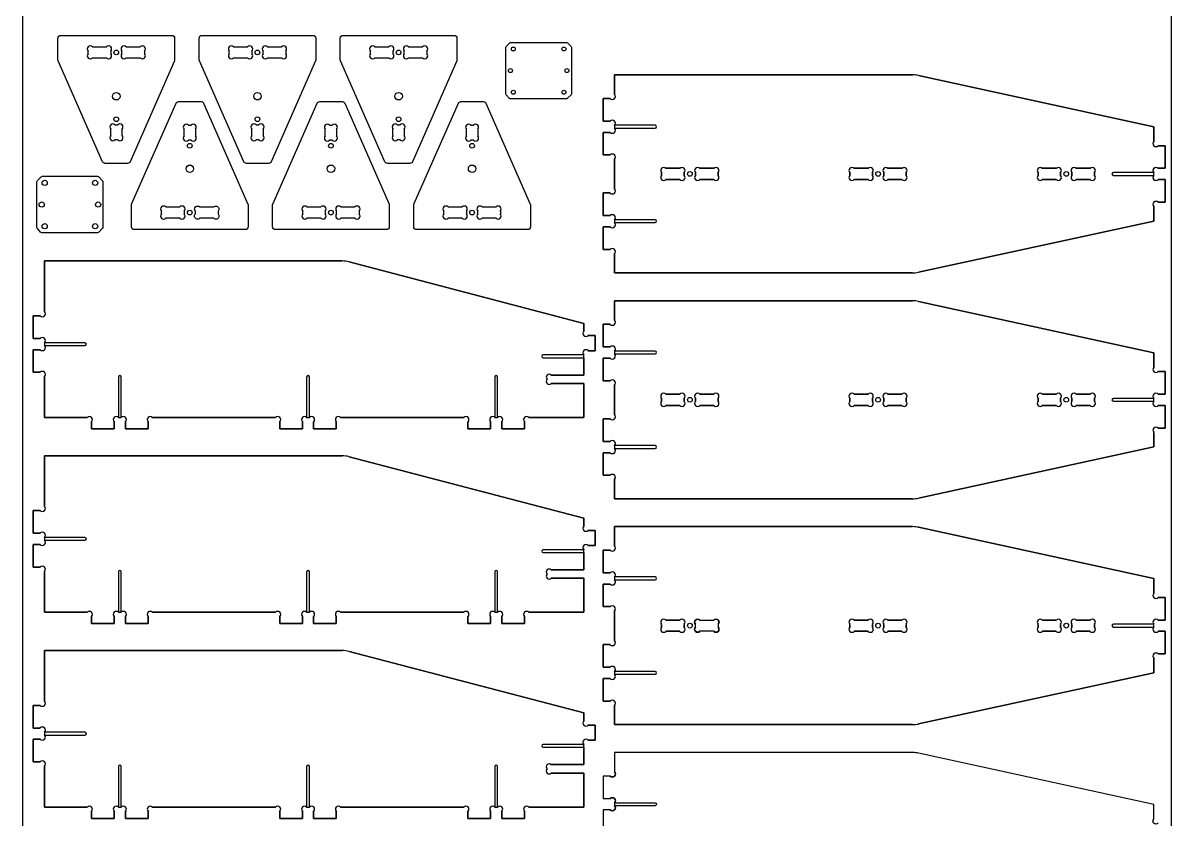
# Model space of a CAD drawing. Header units: millimetres. Extents: x 0 to 1220, y 0 to 2440.
# Drawn here: x 0 to 1220, y 633 to 1479 of the extents above; entities that cross this region are included whole.
import ezdxf

# ---------------------------------------------------------------- set-up
doc = ezdxf.new("R2010")
doc.units = ezdxf.units.MM
doc.layers.get('0').update_dxf_attribs({"linetype": 'CONTINUOUS'})

msp = doc.modelspace()

# ---------------------------------------------------------------- linework, layer by layer
for p, q in [((73.8, 1454.1), (88.7, 1454.1)), ((109.8, 1454.1), (124.7, 1454.1)), ((223.8, 1454.1), (238.7, 1454.1)), ((259.8, 1454.1), (274.7, 1454.1)), ((373.8, 1454.1), (388.7, 1454.1)), ((409.8, 1454.1), (424.7, 1454.1)), ((69.2, 1446.6), (69.2, 1449.6)), ((88.7, 1442.1), (73.8, 1442.1)), ((93.2, 1449.6), (93.2, 1446.6)), ((105.2, 1446.6), (105.2, 1449.6)), ((124.7, 1442.1), (109.8, 1442.1)), ((129.2, 1449.6), (129.2, 1446.6)), ((219.2, 1446.6), (219.2, 1449.6)), ((238.7, 1442.1), (223.8, 1442.1)), ((243.2, 1449.6), (243.2, 1446.6)), ((255.2, 1446.6), (255.2, 1449.6)), ((274.7, 1442.1), (259.8, 1442.1)), ((279.2, 1449.6), (279.2, 1446.6)), ((369.2, 1446.6), (369.2, 1449.6)), ((388.7, 1442.1), (373.8, 1442.1)), ((393.2, 1449.6), (393.2, 1446.6)), ((405.2, 1446.6), (405.2, 1449.6)), ((424.7, 1442.1), (409.8, 1442.1)), ((429.2, 1449.6), (429.2, 1446.6)), ((945.4, 1424.1), (628.7, 1424.1)), ((628.7, 1424.1), (628.7, 1403.6)), ((628.7, 1403.6), (628.7, 1424.1)), ((628.7, 1424.1), (945.4, 1424.1)), ((1201.7, 1368.9), (951.8, 1423.4)), ((951.8, 1423.4), (1201.7, 1368.9)), ((624.1, 1399.1), (616.7, 1399.1)), ((616.7, 1399.1), (616.7, 1375.1)), ((616.7, 1375.1), (616.7, 1399.1)), ((616.7, 1399.1), (624.1, 1399.1)), ((93.2, 1359.6), (93.2, 1366.6)), ((97.8, 1371.1), (100.7, 1371.1)), ((105.2, 1366.6), (105.2, 1359.6)), ((175.8, 1370.8), (178.7, 1370.8)), ((243.2, 1359.6), (243.2, 1366.6)), ((247.8, 1371.1), (250.7, 1371.1)), ((255.2, 1366.6), (255.2, 1359.6)), ((325.8, 1370.8), (328.7, 1370.8)), ((393.2, 1359.6), (393.2, 1366.6)), ((397.8, 1371.1), (400.7, 1371.1)), ((405.2, 1366.6), (405.2, 1359.6)), ((475.8, 1370.8), (478.7, 1370.8)), ((616.7, 1375.1), (624.1, 1375.1)), ((624.1, 1375.1), (616.7, 1375.1)), ((671.7, 1370.6), (628.7, 1370.6)), ((628.7, 1370.5), (628.7, 1367.6)), ((628.7, 1367.6), (671.7, 1367.6)), ((1201.7, 1353.4), (1201.7, 1368.9)), ((1201.7, 1368.9), (1201.7, 1353.4)), ((100.7, 1355.1), (97.8, 1355.1)), ((171.3, 1359.4), (171.3, 1366.3)), ((178.7, 1354.8), (175.8, 1354.8)), ((183.3, 1366.3), (183.3, 1359.4)), ((250.7, 1355.1), (247.8, 1355.1)), ((321.3, 1359.4), (321.3, 1366.3)), ((328.7, 1354.8), (325.8, 1354.8)), ((333.3, 1366.3), (333.3, 1359.4)), ((400.7, 1355.1), (397.8, 1355.1)), ((471.3, 1359.4), (471.3, 1366.3)), ((478.7, 1354.8), (475.8, 1354.8)), ((483.3, 1366.3), (483.3, 1359.4)), ((624.1, 1363.1), (616.7, 1363.1)), ((616.7, 1363.1), (616.7, 1339.1)), ((616.7, 1339.1), (616.7, 1363.1)), ((616.7, 1363.1), (624.1, 1363.1)), ((1213.7, 1348.9), (1206.2, 1348.9)), ((1206.2, 1348.9), (1213.7, 1348.9)), ((1213.7, 1324.9), (1213.7, 1348.9)), ((1213.7, 1348.9), (1213.7, 1324.9)), ((616.7, 1339.1), (624.1, 1339.1)), ((624.1, 1339.1), (616.7, 1339.1)), ((628.7, 1334.5), (628.7, 1303.2)), ((628.7, 1303.2), (628.7, 1334.5)), ((678.7, 1317.4), (678.7, 1320.3)), ((678.7, 1320.3), (678.7, 1317.4)), ((683.2, 1324.9), (698.1, 1324.9)), ((698.1, 1324.9), (683.2, 1324.9)), ((702.7, 1320.3), (702.7, 1317.4)), ((702.7, 1317.4), (702.7, 1320.3)), ((714.7, 1317.4), (714.7, 1320.3)), ((714.7, 1320.3), (714.7, 1317.4)), ((719.2, 1324.9), (734.1, 1324.9)), ((734.1, 1324.9), (719.2, 1324.9)), ((738.7, 1320.3), (738.7, 1317.4)), ((738.7, 1317.4), (738.7, 1320.3)), ((878.7, 1317.4), (878.7, 1320.3)), ((878.7, 1320.3), (878.7, 1317.4)), ((883.2, 1324.9), (898.1, 1324.9)), ((898.1, 1324.9), (883.2, 1324.9)), ((902.7, 1320.3), (902.7, 1317.4)), ((902.7, 1317.4), (902.7, 1320.3)), ((914.7, 1317.4), (914.7, 1320.3)), ((914.7, 1320.3), (914.7, 1317.4)), ((919.2, 1324.9), (934.1, 1324.9)), ((934.1, 1324.9), (919.2, 1324.9)), ((938.7, 1320.3), (938.7, 1317.4)), ((938.7, 1317.4), (938.7, 1320.3)), ((1078.7, 1317.4), (1078.7, 1320.3)), ((1078.7, 1320.3), (1078.7, 1317.4)), ((1083.2, 1324.9), (1098.1, 1324.9)), ((1098.1, 1324.9), (1083.2, 1324.9)), ((1102.7, 1320.3), (1102.7, 1317.4)), ((1102.7, 1317.4), (1102.7, 1320.3)), ((1114.7, 1317.4), (1114.7, 1320.3)), ((1114.7, 1320.3), (1114.7, 1317.4)), ((1119.2, 1324.9), (1134.1, 1324.9)), ((1134.1, 1324.9), (1119.2, 1324.9)), ((1138.7, 1320.3), (1138.7, 1317.4)), ((1138.7, 1317.4), (1138.7, 1320.3)), ((1201.6, 1320.4), (1158.7, 1320.4)), ((1201.7, 1317.4), (1201.7, 1320.3)), ((1206.2, 1324.9), (1213.7, 1324.9)), ((1213.7, 1324.9), (1206.2, 1324.9)), ((698.1, 1312.9), (683.2, 1312.9)), ((683.2, 1312.9), (698.1, 1312.9)), ((734.1, 1312.9), (719.2, 1312.9)), ((719.2, 1312.9), (734.1, 1312.9)), ((898.1, 1312.9), (883.2, 1312.9)), ((883.2, 1312.9), (898.1, 1312.9)), ((934.1, 1312.9), (919.2, 1312.9)), ((919.2, 1312.9), (934.1, 1312.9)), ((1098.1, 1312.9), (1083.2, 1312.9)), ((1083.2, 1312.9), (1098.1, 1312.9)), ((1134.1, 1312.9), (1119.2, 1312.9)), ((1119.2, 1312.9), (1134.1, 1312.9)), ((1158.7, 1317.4), (1201.6, 1317.4)), ((1213.7, 1312.9), (1206.2, 1312.9)), ((1206.2, 1312.9), (1213.7, 1312.9)), ((1213.7, 1288.9), (1213.7, 1312.9)), ((1213.7, 1312.9), (1213.7, 1288.9)), ((624.1, 1298.7), (616.7, 1298.7)), ((616.7, 1298.7), (616.7, 1274.7)), ((616.7, 1274.7), (616.7, 1298.7)), ((616.7, 1298.7), (624.1, 1298.7)), ((151.8, 1283.8), (166.7, 1283.8)), ((301.8, 1283.8), (316.7, 1283.8)), ((337.8, 1283.8), (352.7, 1283.8)), ((451.8, 1283.8), (466.7, 1283.8)), ((487.8, 1283.8), (502.7, 1283.8)), ((1201.7, 1268.9), (1201.7, 1284.3)), ((1201.7, 1284.3), (1201.7, 1268.9)), ((1206.2, 1288.9), (1213.7, 1288.9)), ((1213.7, 1288.9), (1206.2, 1288.9)), ((147.3, 1276.4), (147.3, 1279.3)), ((166.7, 1271.8), (151.8, 1271.8)), ((171.3, 1279.3), (171.3, 1276.4)), ((297.3, 1276.4), (297.3, 1279.3)), ((316.7, 1271.8), (301.8, 1271.8)), ((321.3, 1279.3), (321.3, 1276.4)), ((333.3, 1276.4), (333.3, 1279.3)), ((352.7, 1271.8), (337.8, 1271.8)), ((357.3, 1279.3), (357.3, 1276.4)), ((447.3, 1276.4), (447.3, 1279.3)), ((466.7, 1271.8), (451.8, 1271.8)), ((471.3, 1279.3), (471.3, 1276.4)), ((483.3, 1276.4), (483.3, 1279.3)), ((502.7, 1271.8), (487.8, 1271.8)), ((507.3, 1279.3), (507.3, 1276.4)), ((616.7, 1274.7), (624.1, 1274.7)), ((624.1, 1274.7), (616.7, 1274.7)), ((628.7, 1270.2), (628.7, 1267.2)), ((671.7, 1270.2), (628.7, 1270.2)), ((951.8, 1214.4), (1201.7, 1268.9)), ((1201.7, 1268.9), (951.8, 1214.4)), ((624.1, 1262.7), (616.7, 1262.7)), ((616.7, 1262.7), (616.7, 1238.7)), ((616.7, 1238.7), (616.7, 1262.7)), ((616.7, 1262.7), (624.1, 1262.7)), ((628.7, 1267.2), (671.7, 1267.2)), ((616.7, 1238.7), (624.1, 1238.7)), ((624.1, 1238.7), (616.7, 1238.7)), ((628.7, 1234.2), (628.7, 1213.7)), ((628.7, 1213.7), (628.7, 1234.2)), ((339.1, 1226.4), (22.9, 1226.4)), ((22.9, 1226.4), (22.9, 1172.7)), ((22.9, 1172.7), (22.9, 1226.4)), ((22.9, 1226.4), (339.1, 1226.4)), ((595.9, 1160.1), (346.7, 1225.4)), ((346.7, 1225.4), (595.9, 1160.1)), ((628.7, 1213.7), (945.4, 1213.7)), ((945.4, 1213.7), (628.7, 1213.7)), ((945.4, 1184.1), (628.7, 1184.1)), ((628.7, 1184.1), (628.7, 1163.6)), ((628.7, 1163.6), (628.7, 1184.1)), ((628.7, 1184.1), (945.4, 1184.1)), ((1201.7, 1128.9), (951.8, 1183.4)), ((951.8, 1183.4), (1201.7, 1128.9)), ((18.4, 1168.1), (10.9, 1168.1)), ((10.9, 1168.1), (10.9, 1144.1)), ((10.9, 1144.1), (10.9, 1168.1)), ((10.9, 1168.1), (18.4, 1168.1)), ((595.9, 1151.7), (595.9, 1160.1)), ((595.9, 1160.1), (595.9, 1151.7)), ((624.1, 1159.1), (616.7, 1159.1)), ((616.7, 1159.1), (616.7, 1135.1)), ((616.7, 1135.1), (616.7, 1159.1)), ((616.7, 1159.1), (624.1, 1159.1)), ((607.9, 1147.1), (600.4, 1147.1)), ((600.4, 1147.1), (607.9, 1147.1)), ((607.9, 1131.1), (607.9, 1147.1)), ((607.9, 1147.1), (607.9, 1131.1)), ((10.9, 1144.1), (18.4, 1144.1)), ((18.4, 1144.1), (10.9, 1144.1)), ((22.9, 1139.6), (22.9, 1136.7)), ((65.9, 1139.6), (22.9, 1139.6)), ((22.9, 1136.6), (65.9, 1136.6)), ((616.7, 1135.1), (624.1, 1135.1)), ((624.1, 1135.1), (616.7, 1135.1)), ((18.4, 1132.1), (10.9, 1132.1)), ((10.9, 1132.1), (10.9, 1108.1)), ((10.9, 1108.1), (10.9, 1132.1)), ((10.9, 1132.1), (18.4, 1132.1)), ((595.9, 1126.6), (552.9, 1126.6)), ((552.9, 1123.6), (595.9, 1123.6)), ((595.9, 1105.2), (595.9, 1126.6)), ((595.9, 1123.6), (595.9, 1105.2)), ((600.4, 1131.1), (607.9, 1131.1)), ((607.9, 1131.1), (600.4, 1131.1)), ((624.1, 1123.1), (616.7, 1123.1)), ((616.7, 1123.1), (616.7, 1099.1)), ((616.7, 1099.1), (616.7, 1123.1)), ((616.7, 1123.1), (624.1, 1123.1)), ((671.7, 1130.6), (628.7, 1130.6)), ((628.7, 1130.5), (628.7, 1127.6)), ((628.7, 1127.6), (671.7, 1127.6)), ((1201.7, 1113.4), (1201.7, 1128.9)), ((1201.7, 1128.9), (1201.7, 1113.4)), ((10.9, 1108.1), (18.4, 1108.1)), ((18.4, 1108.1), (10.9, 1108.1)), ((22.9, 1103.6), (22.9, 1060.1)), ((22.9, 1060.1), (22.9, 1103.6)), ((101.4, 1103.1), (101.4, 1060.2)), ((104.4, 1060.2), (104.4, 1103.1)), ((301.4, 1103.1), (301.4, 1060.2)), ((304.4, 1060.2), (304.4, 1103.1)), ((501.4, 1103.1), (501.4, 1060.2)), ((504.4, 1060.2), (504.4, 1103.1)), ((561.4, 1105.2), (595.9, 1105.2)), ((595.9, 1105.2), (561.4, 1105.2)), ((616.7, 1099.1), (624.1, 1099.1)), ((624.1, 1099.1), (616.7, 1099.1)), ((1213.7, 1108.9), (1206.2, 1108.9)), ((1206.2, 1108.9), (1213.7, 1108.9)), ((1213.7, 1084.9), (1213.7, 1108.9)), ((1213.7, 1108.9), (1213.7, 1084.9)), ((595.9, 1096.2), (561.4, 1096.2)), ((561.4, 1096.2), (595.9, 1096.2)), ((595.9, 1060.1), (595.9, 1096.2)), ((595.9, 1096.2), (595.9, 1060.1)), ((628.7, 1094.5), (628.7, 1063.2)), ((628.7, 1063.2), (628.7, 1094.5)), ((678.7, 1077.4), (678.7, 1080.3)), ((678.7, 1080.3), (678.7, 1077.4)), ((683.2, 1084.9), (698.1, 1084.9)), ((698.1, 1084.9), (683.2, 1084.9)), ((702.7, 1080.3), (702.7, 1077.4)), ((702.7, 1077.4), (702.7, 1080.3)), ((714.7, 1077.4), (714.7, 1080.3)), ((714.7, 1080.3), (714.7, 1077.4)), ((719.2, 1084.9), (734.1, 1084.9)), ((734.1, 1084.9), (719.2, 1084.9)), ((738.7, 1080.3), (738.7, 1077.4)), ((738.7, 1077.4), (738.7, 1080.3)), ((878.7, 1077.4), (878.7, 1080.3)), ((878.7, 1080.3), (878.7, 1077.4)), ((883.2, 1084.9), (898.1, 1084.9)), ((898.1, 1084.9), (883.2, 1084.9)), ((902.7, 1080.3), (902.7, 1077.4)), ((902.7, 1077.4), (902.7, 1080.3)), ((914.7, 1077.4), (914.7, 1080.3)), ((914.7, 1080.3), (914.7, 1077.4)), ((919.2, 1084.9), (934.1, 1084.9)), ((934.1, 1084.9), (919.2, 1084.9)), ((938.7, 1080.3), (938.7, 1077.4)), ((938.7, 1077.4), (938.7, 1080.3)), ((1078.7, 1077.4), (1078.7, 1080.3)), ((1078.7, 1080.3), (1078.7, 1077.4)), ((1083.2, 1084.9), (1098.1, 1084.9)), ((1098.1, 1084.9), (1083.2, 1084.9)), ((1102.7, 1080.3), (1102.7, 1077.4)), ((1102.7, 1077.4), (1102.7, 1080.3)), ((1114.7, 1077.4), (1114.7, 1080.3)), ((1114.7, 1080.3), (1114.7, 1077.4)), ((1119.2, 1084.9), (1134.1, 1084.9)), ((1134.1, 1084.9), (1119.2, 1084.9)), ((1138.7, 1080.3), (1138.7, 1077.4)), ((1138.7, 1077.4), (1138.7, 1080.3)), ((1201.6, 1080.4), (1158.7, 1080.4)), ((1158.7, 1077.4), (1201.6, 1077.4)), ((1201.7, 1077.4), (1201.7, 1080.3)), ((1206.2, 1084.9), (1213.7, 1084.9)), ((1213.7, 1084.9), (1206.2, 1084.9)), ((698.1, 1072.9), (683.2, 1072.9)), ((683.2, 1072.9), (698.1, 1072.9)), ((734.1, 1072.9), (719.2, 1072.9)), ((719.2, 1072.9), (734.1, 1072.9)), ((898.1, 1072.9), (883.2, 1072.9)), ((883.2, 1072.9), (898.1, 1072.9)), ((934.1, 1072.9), (919.2, 1072.9)), ((919.2, 1072.9), (934.1, 1072.9)), ((1098.1, 1072.9), (1083.2, 1072.9)), ((1083.2, 1072.9), (1098.1, 1072.9)), ((1134.1, 1072.9), (1119.2, 1072.9)), ((1119.2, 1072.9), (1134.1, 1072.9)), ((1213.7, 1072.9), (1206.2, 1072.9)), ((1206.2, 1072.9), (1213.7, 1072.9)), ((1213.7, 1048.9), (1213.7, 1072.9)), ((1213.7, 1072.9), (1213.7, 1048.9)), ((22.9, 1060.1), (68.4, 1060.1)), ((68.4, 1060.1), (22.9, 1060.1)), ((72.9, 1055.6), (72.9, 1048.1)), ((72.9, 1048.1), (72.9, 1055.6)), ((96.9, 1048.1), (96.9, 1055.6)), ((96.9, 1055.6), (96.9, 1048.1)), ((101.4, 1060.1), (104.4, 1060.1)), ((108.9, 1055.6), (108.9, 1048.1)), ((108.9, 1048.1), (108.9, 1055.6)), ((132.9, 1048.1), (132.9, 1055.6)), ((132.9, 1055.6), (132.9, 1048.1)), ((137.4, 1060.1), (268.4, 1060.1)), ((268.4, 1060.1), (137.4, 1060.1)), ((272.9, 1055.6), (272.9, 1048.1)), ((272.9, 1048.1), (272.9, 1055.6)), ((296.9, 1048.1), (296.9, 1055.6)), ((296.9, 1055.6), (296.9, 1048.1)), ((301.4, 1060.1), (304.4, 1060.1)), ((308.9, 1055.6), (308.9, 1048.1)), ((308.9, 1048.1), (308.9, 1055.6)), ((332.9, 1048.1), (332.9, 1055.6)), ((332.9, 1055.6), (332.9, 1048.1)), ((337.4, 1060.1), (468.4, 1060.1)), ((468.4, 1060.1), (337.4, 1060.1)), ((472.9, 1055.6), (472.9, 1048.1)), ((472.9, 1048.1), (472.9, 1055.6)), ((496.9, 1048.1), (496.9, 1055.6)), ((496.9, 1055.6), (496.9, 1048.1)), ((501.4, 1060.1), (504.4, 1060.1)), ((508.9, 1055.6), (508.9, 1048.1)), ((508.9, 1048.1), (508.9, 1055.6)), ((532.9, 1048.1), (532.9, 1055.6)), ((532.9, 1055.6), (532.9, 1048.1)), ((537.4, 1060.1), (595.9, 1060.1)), ((595.9, 1060.1), (537.4, 1060.1)), ((624.1, 1058.7), (616.7, 1058.7)), ((616.7, 1058.7), (616.7, 1034.7)), ((616.7, 1034.7), (616.7, 1058.7)), ((616.7, 1058.7), (624.1, 1058.7)), ((72.9, 1048.1), (96.9, 1048.1)), ((96.9, 1048.1), (72.9, 1048.1)), ((108.9, 1048.1), (132.9, 1048.1)), ((132.9, 1048.1), (108.9, 1048.1)), ((272.9, 1048.1), (296.9, 1048.1)), ((296.9, 1048.1), (272.9, 1048.1)), ((308.9, 1048.1), (332.9, 1048.1)), ((332.9, 1048.1), (308.9, 1048.1)), ((472.9, 1048.1), (496.9, 1048.1)), ((496.9, 1048.1), (472.9, 1048.1)), ((508.9, 1048.1), (532.9, 1048.1)), ((532.9, 1048.1), (508.9, 1048.1)), ((1201.7, 1028.9), (1201.7, 1044.3)), ((1201.7, 1044.3), (1201.7, 1028.9)), ((1206.2, 1048.9), (1213.7, 1048.9)), ((1213.7, 1048.9), (1206.2, 1048.9)), ((616.7, 1034.7), (624.1, 1034.7)), ((624.1, 1034.7), (616.7, 1034.7)), ((628.7, 1030.2), (628.7, 1027.2)), ((671.7, 1030.2), (628.7, 1030.2)), ((628.7, 1027.2), (671.7, 1027.2)), ((951.8, 974.4), (1201.7, 1028.9)), ((1201.7, 1028.9), (951.8, 974.4)), ((339.1, 1019.4), (22.9, 1019.4)), ((22.9, 1019.4), (22.9, 965.7)), ((22.9, 965.7), (22.9, 1019.4)), ((22.9, 1019.4), (339.1, 1019.4)), ((595.9, 953.1), (346.7, 1018.4)), ((346.7, 1018.4), (595.9, 953.1)), ((624.1, 1022.7), (616.7, 1022.7)), ((616.7, 1022.7), (616.7, 998.7)), ((616.7, 998.7), (616.7, 1022.7)), ((616.7, 1022.7), (624.1, 1022.7)), ((616.7, 998.7), (624.1, 998.7)), ((624.1, 998.7), (616.7, 998.7)), ((628.7, 994.2), (628.7, 973.7)), ((628.7, 973.7), (628.7, 994.2)), ((628.7, 973.7), (945.4, 973.7)), ((945.4, 973.7), (628.7, 973.7)), ((18.4, 961.1), (10.9, 961.1)), ((10.9, 961.1), (10.9, 937.1)), ((10.9, 937.1), (10.9, 961.1)), ((10.9, 961.1), (18.4, 961.1)), ((595.9, 944.7), (595.9, 953.1)), ((595.9, 953.1), (595.9, 944.7)), ((607.9, 940.1), (600.4, 940.1)), ((600.4, 940.1), (607.9, 940.1)), ((607.9, 924.1), (607.9, 940.1)), ((607.9, 940.1), (607.9, 924.1)), ((945.4, 944.1), (628.7, 944.1)), ((628.7, 944.1), (628.7, 923.6)), ((628.7, 923.6), (628.7, 944.1)), ((628.7, 944.1), (945.4, 944.1)), ((1201.7, 888.9), (951.8, 943.4)), ((951.8, 943.4), (1201.7, 888.9)), ((10.9, 937.1), (18.4, 937.1)), ((18.4, 937.1), (10.9, 937.1)), ((22.9, 932.6), (22.9, 929.7)), ((65.9, 932.6), (22.9, 932.6)), ((22.9, 929.6), (65.9, 929.6)), ((18.4, 925.1), (10.9, 925.1)), ((10.9, 925.1), (10.9, 901.1)), ((10.9, 901.1), (10.9, 925.1)), ((10.9, 925.1), (18.4, 925.1)), ((595.9, 919.6), (552.9, 919.6)), ((552.9, 916.6), (595.9, 916.6)), ((595.9, 898.2), (595.9, 919.6)), ((595.9, 916.6), (595.9, 898.2)), ((600.4, 924.1), (607.9, 924.1)), ((607.9, 924.1), (600.4, 924.1)), ((624.1, 919.1), (616.7, 919.1)), ((616.7, 919.1), (616.7, 895.1)), ((616.7, 895.1), (616.7, 919.1)), ((616.7, 919.1), (624.1, 919.1)), ((10.9, 901.1), (18.4, 901.1)), ((18.4, 901.1), (10.9, 901.1)), ((22.9, 896.6), (22.9, 853.1)), ((22.9, 853.1), (22.9, 896.6)), ((101.4, 896.1), (101.4, 853.2)), ((104.4, 853.2), (104.4, 896.1)), ((301.4, 896.1), (301.4, 853.2)), ((304.4, 853.2), (304.4, 896.1)), ((501.4, 896.1), (501.4, 853.2)), ((504.4, 853.2), (504.4, 896.1)), ((561.4, 898.2), (595.9, 898.2)), ((595.9, 898.2), (561.4, 898.2)), ((616.7, 895.1), (624.1, 895.1)), ((624.1, 895.1), (616.7, 895.1)), ((595.9, 889.2), (561.4, 889.2)), ((561.4, 889.2), (595.9, 889.2)), ((595.9, 853.1), (595.9, 889.2)), ((595.9, 889.2), (595.9, 853.1)), ((624.1, 883.1), (616.7, 883.1)), ((616.7, 883.1), (616.7, 859.1)), ((616.7, 859.1), (616.7, 883.1)), ((616.7, 883.1), (624.1, 883.1)), ((671.7, 890.6), (628.7, 890.6)), ((628.7, 890.5), (628.7, 887.6)), ((628.7, 887.6), (671.7, 887.6)), ((1201.7, 873.4), (1201.7, 888.9)), ((1201.7, 888.9), (1201.7, 873.4)), ((1213.7, 868.9), (1206.2, 868.9)), ((1206.2, 868.9), (1213.7, 868.9)), ((1213.7, 844.9), (1213.7, 868.9)), ((1213.7, 868.9), (1213.7, 844.9)), ((616.7, 859.1), (624.1, 859.1)), ((624.1, 859.1), (616.7, 859.1)), ((628.7, 854.5), (628.7, 823.2)), ((628.7, 823.2), (628.7, 854.5)), ((22.9, 853.1), (68.4, 853.1)), ((68.4, 853.1), (22.9, 853.1)), ((72.9, 848.6), (72.9, 841.1)), ((72.9, 841.1), (72.9, 848.6)), ((96.9, 841.1), (96.9, 848.6)), ((96.9, 848.6), (96.9, 841.1)), ((101.4, 853.1), (104.4, 853.1)), ((108.9, 848.6), (108.9, 841.1)), ((108.9, 841.1), (108.9, 848.6)), ((132.9, 841.1), (132.9, 848.6)), ((132.9, 848.6), (132.9, 841.1)), ((137.4, 853.1), (268.4, 853.1)), ((268.4, 853.1), (137.4, 853.1)), ((272.9, 848.6), (272.9, 841.1)), ((272.9, 841.1), (272.9, 848.6)), ((296.9, 841.1), (296.9, 848.6)), ((296.9, 848.6), (296.9, 841.1)), ((301.4, 853.1), (304.4, 853.1)), ((308.9, 848.6), (308.9, 841.1)), ((308.9, 841.1), (308.9, 848.6)), ((332.9, 841.1), (332.9, 848.6)), ((332.9, 848.6), (332.9, 841.1)), ((337.4, 853.1), (468.4, 853.1)), ((468.4, 853.1), (337.4, 853.1)), ((472.9, 848.6), (472.9, 841.1)), ((472.9, 841.1), (472.9, 848.6)), ((496.9, 841.1), (496.9, 848.6)), ((496.9, 848.6), (496.9, 841.1)), ((501.4, 853.1), (504.4, 853.1)), ((508.9, 848.6), (508.9, 841.1)), ((508.9, 841.1), (508.9, 848.6)), ((532.9, 841.1), (532.9, 848.6)), ((532.9, 848.6), (532.9, 841.1)), ((537.4, 853.1), (595.9, 853.1)), ((595.9, 853.1), (537.4, 853.1)), ((683.2, 844.9), (698.1, 844.9)), ((698.1, 844.9), (683.2, 844.9)), ((719.2, 844.9), (734.1, 844.9)), ((883.2, 844.9), (898.1, 844.9)), ((898.1, 844.9), (883.2, 844.9)), ((919.2, 844.9), (934.1, 844.9)), ((934.1, 844.9), (919.2, 844.9)), ((1083.2, 844.9), (1098.1, 844.9)), ((1098.1, 844.9), (1083.2, 844.9)), ((1119.2, 844.9), (1134.1, 844.9)), ((1134.1, 844.9), (1119.2, 844.9)), ((1206.2, 844.9), (1213.7, 844.9)), ((1213.7, 844.9), (1206.2, 844.9)), ((72.9, 841.1), (96.9, 841.1)), ((96.9, 841.1), (72.9, 841.1)), ((108.9, 841.1), (132.9, 841.1)), ((132.9, 841.1), (108.9, 841.1)), ((272.9, 841.1), (296.9, 841.1)), ((296.9, 841.1), (272.9, 841.1)), ((308.9, 841.1), (332.9, 841.1)), ((332.9, 841.1), (308.9, 841.1)), ((472.9, 841.1), (496.9, 841.1)), ((496.9, 841.1), (472.9, 841.1)), ((508.9, 841.1), (532.9, 841.1)), ((532.9, 841.1), (508.9, 841.1)), ((678.7, 837.4), (678.7, 840.3)), ((678.7, 840.3), (678.7, 837.4)), ((698.1, 832.9), (683.2, 832.9)), ((683.2, 832.9), (698.1, 832.9)), ((702.7, 840.3), (702.7, 837.4)), ((702.7, 837.4), (702.7, 840.3)), ((714.7, 837.4), (714.7, 840.3)), ((734.1, 832.9), (719.2, 832.9)), ((738.7, 840.3), (738.7, 837.4)), ((878.7, 837.4), (878.7, 840.3)), ((878.7, 840.3), (878.7, 837.4)), ((898.1, 832.9), (883.2, 832.9)), ((883.2, 832.9), (898.1, 832.9)), ((902.7, 840.3), (902.7, 837.4)), ((902.7, 837.4), (902.7, 840.3)), ((914.7, 837.4), (914.7, 840.3)), ((914.7, 840.3), (914.7, 837.4)), ((934.1, 832.9), (919.2, 832.9)), ((919.2, 832.9), (934.1, 832.9)), ((938.7, 840.3), (938.7, 837.4)), ((938.7, 837.4), (938.7, 840.3)), ((1078.7, 837.4), (1078.7, 840.3)), ((1078.7, 840.3), (1078.7, 837.4)), ((1098.1, 832.9), (1083.2, 832.9)), ((1083.2, 832.9), (1098.1, 832.9)), ((1102.7, 840.3), (1102.7, 837.4)), ((1102.7, 837.4), (1102.7, 840.3)), ((1114.7, 837.4), (1114.7, 840.3)), ((1114.7, 840.3), (1114.7, 837.4)), ((1134.1, 832.9), (1119.2, 832.9)), ((1119.2, 832.9), (1134.1, 832.9)), ((1138.7, 840.3), (1138.7, 837.4)), ((1138.7, 837.4), (1138.7, 840.3)), ((1201.6, 840.4), (1158.7, 840.4)), ((1158.7, 837.4), (1201.6, 837.4)), ((1201.7, 837.4), (1201.7, 840.3)), ((1213.7, 832.9), (1206.2, 832.9)), ((1206.2, 832.9), (1213.7, 832.9)), ((1213.7, 808.9), (1213.7, 832.9)), ((1213.7, 832.9), (1213.7, 808.9)), ((624.1, 818.7), (616.7, 818.7)), ((616.7, 818.7), (616.7, 794.7)), ((616.7, 794.7), (616.7, 818.7)), ((616.7, 818.7), (624.1, 818.7)), ((339.1, 812.4), (22.9, 812.4)), ((22.9, 812.4), (22.9, 758.7)), ((22.9, 758.7), (22.9, 812.4)), ((22.9, 812.4), (339.1, 812.4)), ((595.9, 746.1), (346.7, 811.4)), ((346.7, 811.4), (595.9, 746.1)), ((1206.2, 808.9), (1213.7, 808.9)), ((1213.7, 808.9), (1206.2, 808.9)), ((616.7, 794.7), (624.1, 794.7)), ((624.1, 794.7), (616.7, 794.7)), ((1201.7, 788.9), (1201.7, 804.3)), ((1201.7, 804.3), (1201.7, 788.9)), ((624.1, 782.7), (616.7, 782.7)), ((616.7, 782.7), (616.7, 758.7)), ((616.7, 758.7), (616.7, 782.7)), ((616.7, 782.7), (624.1, 782.7)), ((628.7, 790.2), (628.7, 787.2)), ((671.7, 790.2), (628.7, 790.2)), ((628.7, 787.2), (671.7, 787.2)), ((951.8, 734.4), (1201.7, 788.9)), ((1201.7, 788.9), (951.8, 734.4)), ((616.7, 758.7), (624.1, 758.7)), ((624.1, 758.7), (616.7, 758.7)), ((18.4, 754.1), (10.9, 754.1)), ((10.9, 754.1), (10.9, 730.1)), ((10.9, 730.1), (10.9, 754.1)), ((10.9, 754.1), (18.4, 754.1)), ((595.9, 737.7), (595.9, 746.1)), ((595.9, 746.1), (595.9, 737.7)), ((628.7, 754.2), (628.7, 733.7)), ((628.7, 733.7), (628.7, 754.2)), ((607.9, 733.1), (600.4, 733.1)), ((600.4, 733.1), (607.9, 733.1)), ((607.9, 717.1), (607.9, 733.1)), ((607.9, 733.1), (607.9, 717.1)), ((628.7, 733.7), (945.4, 733.7)), ((945.4, 733.7), (628.7, 733.7)), ((10.9, 730.1), (18.4, 730.1)), ((18.4, 730.1), (10.9, 730.1)), ((22.9, 725.6), (22.9, 722.7)), ((65.9, 725.6), (22.9, 725.6)), ((22.9, 722.6), (65.9, 722.6)), ((18.4, 718.1), (10.9, 718.1)), ((10.9, 718.1), (10.9, 694.1)), ((10.9, 694.1), (10.9, 718.1)), ((10.9, 718.1), (18.4, 718.1)), ((595.9, 712.6), (552.9, 712.6)), ((552.9, 709.6), (595.9, 709.6)), ((595.9, 691.2), (595.9, 712.6)), ((595.9, 709.6), (595.9, 691.2)), ((600.4, 717.1), (607.9, 717.1)), ((607.9, 717.1), (600.4, 717.1)), ((945.4, 704.1), (628.7, 704.1)), ((628.7, 704.1), (628.7, 683.6)), ((1201.7, 648.9), (951.8, 703.4)), ((10.9, 694.1), (18.4, 694.1)), ((18.4, 694.1), (10.9, 694.1)), ((22.9, 689.6), (22.9, 646.1)), ((22.9, 646.1), (22.9, 689.6)), ((101.4, 689.1), (101.4, 646.2)), ((104.4, 646.2), (104.4, 689.1)), ((301.4, 689.1), (301.4, 646.2)), ((304.4, 646.2), (304.4, 689.1)), ((501.4, 689.1), (501.4, 646.2)), ((504.4, 646.2), (504.4, 689.1)), ((561.4, 691.2), (595.9, 691.2)), ((595.9, 691.2), (561.4, 691.2)), ((595.9, 682.2), (561.4, 682.2)), ((561.4, 682.2), (595.9, 682.2)), ((595.9, 646.1), (595.9, 682.2)), ((595.9, 682.2), (595.9, 646.1)), ((624.1, 679.1), (616.7, 679.1)), ((616.7, 679.1), (616.7, 655.1)), ((616.7, 655.1), (624.1, 655.1)), ((628.7, 650.5), (628.7, 647.6)), ((1201.7, 633.4), (1201.7, 648.9)), ((22.9, 646.1), (68.4, 646.1)), ((68.4, 646.1), (22.9, 646.1)), ((72.9, 641.6), (72.9, 634.1)), ((72.9, 634.1), (72.9, 641.6)), ((96.9, 634.1), (96.9, 641.6)), ((96.9, 641.6), (96.9, 634.1)), ((101.4, 646.1), (104.4, 646.1)), ((108.9, 641.6), (108.9, 634.1)), ((108.9, 634.1), (108.9, 641.6)), ((132.9, 634.1), (132.9, 641.6)), ((132.9, 641.6), (132.9, 634.1)), ((137.4, 646.1), (268.4, 646.1)), ((268.4, 646.1), (137.4, 646.1)), ((272.9, 641.6), (272.9, 634.1)), ((272.9, 634.1), (272.9, 641.6)), ((296.9, 634.1), (296.9, 641.6)), ((296.9, 641.6), (296.9, 634.1)), ((301.4, 646.1), (304.4, 646.1)), ((308.9, 641.6), (308.9, 634.1)), ((308.9, 634.1), (308.9, 641.6)), ((332.9, 634.1), (332.9, 641.6)), ((332.9, 641.6), (332.9, 634.1)), ((337.4, 646.1), (468.4, 646.1)), ((468.4, 646.1), (337.4, 646.1)), ((472.9, 641.6), (472.9, 634.1)), ((472.9, 634.1), (472.9, 641.6)), ((496.9, 634.1), (496.9, 641.6)), ((496.9, 641.6), (496.9, 634.1)), ((501.4, 646.1), (504.4, 646.1)), ((508.9, 641.6), (508.9, 634.1)), ((508.9, 634.1), (508.9, 641.6)), ((532.9, 634.1), (532.9, 641.6)), ((532.9, 641.6), (532.9, 634.1)), ((537.4, 646.1), (595.9, 646.1)), ((595.9, 646.1), (537.4, 646.1)), ((624.1, 643.1), (616.7, 643.1)), ((616.7, 643.1), (616.7, 619.1)), ((72.9, 634.1), (96.9, 634.1)), ((96.9, 634.1), (72.9, 634.1)), ((108.9, 634.1), (132.9, 634.1)), ((132.9, 634.1), (108.9, 634.1)), ((272.9, 634.1), (296.9, 634.1)), ((296.9, 634.1), (272.9, 634.1)), ((308.9, 634.1), (332.9, 634.1)), ((332.9, 634.1), (308.9, 634.1)), ((472.9, 634.1), (496.9, 634.1)), ((496.9, 634.1), (472.9, 634.1)), ((508.9, 634.1), (532.9, 634.1)), ((532.9, 634.1), (508.9, 634.1))]:
    msp.add_line(p, q)
msp.add_lwpolyline([(0, 0), (0, 2440), (1220, 2440), (1220, 0)], close=True)
for points in [[(37.2, 1463.1, -0.414214), (40.2, 1466.1), (158.2, 1466.1, -0.414214), (161.2, 1463.1), (161.2, 1440.2, -0.103999), (161, 1439), (113.9, 1331.9, -0.297403), (111.1, 1330.1), (87.4, 1330.1, -0.297403), (84.6, 1331.9), (37.5, 1439, -0.103999), (37.2, 1440.2)], [(187.2, 1463.1, -0.414214), (190.2, 1466.1), (308.2, 1466.1, -0.414214), (311.2, 1463.1), (311.2, 1440.2, -0.103999), (311, 1439), (263.9, 1331.9, -0.297403), (261.1, 1330.1), (237.4, 1330.1, -0.297403), (234.6, 1331.9), (187.5, 1439, -0.103999), (187.2, 1440.2)], [(337.2, 1463.1, -0.414214), (340.2, 1466.1), (458.2, 1466.1, -0.414214), (461.2, 1463.1), (461.2, 1440.2, -0.103999), (461, 1439), (413.9, 1331.9, -0.297403), (411.1, 1330.1), (387.4, 1330.1, -0.297403), (384.6, 1331.9), (337.5, 1439, -0.103999), (337.2, 1440.2)], [(583, 1404.5, -0.198912), (582.4, 1403.1), (578.6, 1399.3, -0.198912), (577.1, 1398.7), (518.2, 1398.7, -0.218944), (516.7, 1399.4), (513.4, 1403.1, -0.179033), (513, 1404.4), (513, 1452.9, -0.198912), (513.6, 1454.3), (517.4, 1458.1, -0.198912), (518.8, 1458.7), (577.1, 1458.7, -0.198912), (578.6, 1458.1), (582.4, 1454.3, -0.198912), (583, 1452.9)], [(239.3, 1262.8, -0.414214), (236.3, 1259.8), (118.3, 1259.8, -0.414214), (115.3, 1262.8), (115.3, 1285.7, -0.103999), (115.5, 1286.9), (162.7, 1394.1, -0.297403), (165.4, 1395.8), (189.1, 1395.8, -0.297403), (191.9, 1394.1), (239, 1286.9, -0.103999), (239.3, 1285.7)], [(389.3, 1262.8, -0.414214), (386.3, 1259.8), (268.3, 1259.8, -0.414214), (265.3, 1262.8), (265.3, 1285.7, -0.103999), (265.5, 1286.9), (312.7, 1394.1, -0.297403), (315.4, 1395.8), (339.1, 1395.8, -0.297403), (341.9, 1394.1), (389, 1286.9, -0.103999), (389.3, 1285.7)], [(539.3, 1262.8, -0.414214), (536.3, 1259.8), (418.3, 1259.8, -0.414214), (415.3, 1262.8), (415.3, 1285.7, -0.103999), (415.5, 1286.9), (462.7, 1394.1, -0.297403), (465.4, 1395.8), (489.1, 1395.8, -0.297403), (491.9, 1394.1), (539, 1286.9, -0.103999), (539.3, 1285.7)], [(84.9, 1310.6), (84.9, 1262.2, -0.198912), (84.3, 1260.8), (80.5, 1257, -0.198912), (79.1, 1256.4), (20.1, 1256.4, -0.218944), (18.6, 1257.1), (15.4, 1260.8, -0.179033), (14.9, 1262.1), (14.9, 1310.6, -0.198912), (15.5, 1312), (19.3, 1315.8, -0.198912), (20.7, 1316.4), (79.1, 1316.4, -0.198912), (80.5, 1315.8), (84.3, 1312, -0.198912)], [(187.8, 1271.8, -1), (183.3, 1276.4), (183.3, 1279.3, -1), (187.8, 1283.8), (202.7, 1283.8, -1), (207.3, 1279.3), (207.3, 1276.4, -1), (202.7, 1271.8)], [(734.1, 844.9, -1), (738.7, 840.3), (738.7, 837.4, -1), (734.1, 832.9), (719.2, 832.9, -1), (714.7, 837.4), (714.7, 840.3, -1), (719.2, 844.9)]]:
    msp.add_lwpolyline(points, format="xyb", close=True)
msp.add_lwpolyline([(1206.2, 628.9, -1), (1201.7, 633.4), (1201.7, 648.9), (951.8, 703.4, 0.053748), (945.4, 704.1), (628.7, 704.1), (628.7, 683.6, -1), (624.1, 679.1), (616.7, 679.1), (616.7, 655.1), (624.1, 655.1, -0.994416), (628.7, 650.6), (671.7, 650.6, -1), (671.7, 647.6), (628.7, 647.6, -0.994416), (624.1, 643.1), (616.7, 643.1), (616.7, 619.1)], format="xyb")
for centre, radius in [((521.1, 1451.7), 2.1), ((574.8, 1451.7), 2.1), ((99.2, 1448.1), 2.5), ((249.2, 1448.1), 2.5), ((399.2, 1448.1), 2.5), ((518, 1428.7), 2.1), ((578, 1428.7), 2.1), ((99.2, 1401.5), 4), ((249.2, 1401.5), 4), ((399.2, 1401.5), 4), ((521.1, 1405.7), 2.1), ((574.8, 1405.7), 2.1), ((99.2, 1377.1), 2.5), ((249.2, 1377.1), 2.5), ((399.2, 1377.1), 2.5), ((177.3, 1348.8), 2.5), ((327.3, 1348.8), 2.5), ((477.3, 1348.8), 2.5), ((177.3, 1324.4), 4), ((327.3, 1324.4), 4), ((477.3, 1324.4), 4), ((708.7, 1318.9), 2.5), ((708.7, 1318.9), 2.5), ((908.7, 1318.9), 2.5), ((908.7, 1318.9), 2.5), ((1108.7, 1318.9), 2.5), ((1108.7, 1318.9), 2.5), ((23.1, 1309.4), 2.75), ((76.7, 1309.4), 2.75), ((19.9, 1286.4), 2.75), ((79.9, 1286.4), 2.75), ((177.3, 1277.8), 2.5), ((327.3, 1277.8), 2.5), ((477.3, 1277.8), 2.5), ((23.1, 1263.4), 2.75), ((76.7, 1263.4), 2.75), ((708.7, 1078.9), 2.5), ((708.7, 1078.9), 2.5), ((908.7, 1078.9), 2.5), ((908.7, 1078.9), 2.5), ((1108.7, 1078.9), 2.5), ((1108.7, 1078.9), 2.5), ((708.7, 838.9), 2.5), ((708.7, 838.9), 2.5), ((908.7, 838.9), 2.5), ((908.7, 838.9), 2.5), ((1108.7, 838.9), 2.5), ((1108.7, 838.9), 2.5)]:
    msp.add_circle(centre, radius)
for centre, radius, start, end in [((71.5, 1451.8), 3.2, 45, 225), ((91, 1451.8), 3.2, -45, 135), ((107.5, 1451.8), 3.2, 45, 225), ((127, 1451.8), 3.2, -45, 135), ((221.5, 1451.8), 3.2, 45, 225), ((241, 1451.8), 3.2, -45, 135), ((257.5, 1451.8), 3.2, 45, 225), ((277, 1451.8), 3.2, -45, 135), ((371.5, 1451.8), 3.2, 45, 225), ((391, 1451.8), 3.2, -45, 135), ((407.5, 1451.8), 3.2, 45, 225), ((427, 1451.8), 3.2, -45, 135), ((71.5, 1444.4), 3.2, 135, 315), ((91, 1444.4), 3.2, -135, 45), ((107.5, 1444.4), 3.2, 135, 315), ((127, 1444.4), 3.2, -135, 45), ((221.5, 1444.4), 3.2, 135, 315), ((241, 1444.4), 3.2, -135, 45), ((257.5, 1444.4), 3.2, 135, 315), ((277, 1444.4), 3.2, -135, 45), ((371.5, 1444.4), 3.2, 135, 315), ((391, 1444.4), 3.2, -135, 45), ((407.5, 1444.4), 3.2, 135, 315), ((427, 1444.4), 3.2, -135, 45), ((945.4, 1394.1), 30, 77.6937, 90), ((945.4, 1394.1), 30, 77.6937, 90), ((626.4, 1401.3), 3.2, -135, 45), ((626.4, 1401.3), 3.2, -135, 45), ((95.5, 1368.8), 3.2, 45, 225), ((103, 1368.8), 3.2, -45, 135), ((173.5, 1368.6), 3.2, 45, 225), ((181, 1368.6), 3.2, -45, 135), ((245.5, 1368.8), 3.2, 45, 225), ((253, 1368.8), 3.2, -45, 135), ((323.5, 1368.6), 3.2, 45, 225), ((331, 1368.6), 3.2, -45, 135), ((395.5, 1368.8), 3.2, 45, 225), ((403, 1368.8), 3.2, -45, 135), ((473.5, 1368.6), 3.2, 45, 225), ((481, 1368.6), 3.2, -45, 135), ((626.4, 1372.8), 3.2, -45, 135), ((626.4, 1372.8), 3.2, -44.3583, 135), ((626.4, 1365.3), 3.2, -135, 45), ((626.4, 1365.3), 3.2, -135, 44.3583), ((671.7, 1369.1), 1.5, -90, 90), ((95.5, 1357.4), 3.2, 135, 315), ((103, 1357.4), 3.2, -135, 45), ((173.5, 1357.1), 3.2, 135, 315), ((181, 1357.1), 3.2, -135, 45), ((245.5, 1357.4), 3.2, 135, 315), ((253, 1357.4), 3.2, -135, 45), ((323.5, 1357.1), 3.2, 135, 315), ((331, 1357.1), 3.2, -135, 45), ((395.5, 1357.4), 3.2, 135, 315), ((403, 1357.4), 3.2, -135, 45), ((473.5, 1357.1), 3.2, 135, 315), ((481, 1357.1), 3.2, -135, 45), ((1203.9, 1351.1), 3.2, 135, 315), ((1203.9, 1351.1), 3.2, 135, 315), ((626.4, 1336.8), 3.2, -45, 135), ((626.4, 1336.8), 3.2, -45, 135), ((680.9, 1322.6), 3.2, 45, 225), ((680.9, 1322.6), 3.2, 45, 225), ((700.4, 1322.6), 3.2, -45, 135), ((700.4, 1322.6), 3.2, -45, 135), ((716.9, 1322.6), 3.2, 45, 225), ((716.9, 1322.6), 3.2, 45, 225), ((736.4, 1322.6), 3.2, -45, 135), ((736.4, 1322.6), 3.2, -45, 135), ((880.9, 1322.6), 3.2, 45, 225), ((880.9, 1322.6), 3.2, 45, 225), ((900.4, 1322.6), 3.2, -45, 135), ((900.4, 1322.6), 3.2, -45, 135), ((916.9, 1322.6), 3.2, 45, 225), ((916.9, 1322.6), 3.2, 45, 225), ((936.4, 1322.6), 3.2, -45, 135), ((936.4, 1322.6), 3.2, -45, 135), ((1080.9, 1322.6), 3.2, 45, 225), ((1080.9, 1322.6), 3.2, 45, 225), ((1100.4, 1322.6), 3.2, -45, 135), ((1100.4, 1322.6), 3.2, -45, 135), ((1116.9, 1322.6), 3.2, 45, 225), ((1116.9, 1322.6), 3.2, 45, 225), ((1136.4, 1322.6), 3.2, -45, 135), ((1136.4, 1322.6), 3.2, -45, 135), ((1158.7, 1318.9), 1.5, 90, 270), ((1203.9, 1322.6), 3.2, 45, 225), ((1203.9, 1322.6), 3.2, 45, 224.3583), ((680.9, 1315.1), 3.2, 135, 315), ((680.9, 1315.1), 3.2, 135, 315), ((700.4, 1315.1), 3.2, -135, 45), ((700.4, 1315.1), 3.2, -135, 45), ((716.9, 1315.1), 3.2, 135, 315), ((716.9, 1315.1), 3.2, 135, 315), ((736.4, 1315.1), 3.2, -135, 45), ((736.4, 1315.1), 3.2, -135, 45), ((880.9, 1315.1), 3.2, 135, 315), ((880.9, 1315.1), 3.2, 135, 315), ((900.4, 1315.1), 3.2, -135, 45), ((900.4, 1315.1), 3.2, -135, 45), ((916.9, 1315.1), 3.2, 135, 315), ((916.9, 1315.1), 3.2, 135, 315), ((936.4, 1315.1), 3.2, -135, 45), ((936.4, 1315.1), 3.2, -135, 45), ((1080.9, 1315.1), 3.2, 135, 315), ((1080.9, 1315.1), 3.2, 135, 315), ((1100.4, 1315.1), 3.2, -135, 45), ((1100.4, 1315.1), 3.2, -135, 45), ((1116.9, 1315.1), 3.2, 135, 315), ((1116.9, 1315.1), 3.2, 135, 315), ((1136.4, 1315.1), 3.2, -135, 45), ((1136.4, 1315.1), 3.2, -135, 45), ((1203.9, 1315.1), 3.2, 135, 315), ((1203.9, 1315.1), 3.2, 135.6417, 315), ((626.4, 1300.9), 3.2, -135, 45), ((626.4, 1300.9), 3.2, -135, 45), ((149.5, 1281.6), 3.2, 45, 225), ((169, 1281.6), 3.2, -45, 135), ((299.5, 1281.6), 3.2, 45, 225), ((319, 1281.6), 3.2, -45, 135), ((335.5, 1281.6), 3.2, 45, 225), ((355, 1281.6), 3.2, -45, 135), ((449.5, 1281.6), 3.2, 45, 225), ((469, 1281.6), 3.2, -45, 135), ((485.5, 1281.6), 3.2, 45, 225), ((505, 1281.6), 3.2, -45, 135), ((1203.9, 1286.6), 3.2, 45, 225), ((1203.9, 1286.6), 3.2, 45, 225), ((149.5, 1274.1), 3.2, 135, 315), ((169, 1274.1), 3.2, -135, 45), ((299.5, 1274.1), 3.2, 135, 315), ((319, 1274.1), 3.2, -135, 45), ((335.5, 1274.1), 3.2, 135, 315), ((355, 1274.1), 3.2, -135, 45), ((449.5, 1274.1), 3.2, 135, 315), ((469, 1274.1), 3.2, -135, 45), ((485.5, 1274.1), 3.2, 135, 315), ((505, 1274.1), 3.2, -135, 45), ((626.4, 1272.4), 3.2, -45, 135), ((626.4, 1272.4), 3.2, -44.3583, 135), ((671.7, 1268.7), 1.5, -90, 90), ((626.4, 1264.9), 3.2, -135, 45), ((626.4, 1264.9), 3.2, -135, 44.3583), ((626.4, 1236.4), 3.2, -45, 135), ((626.4, 1236.4), 3.2, -45, 135), ((339.1, 1196.4), 30, 75.3303, 90), ((339.1, 1196.4), 30, 75.3303, 90), ((945.4, 1243.7), 30, 270, 282.3063), ((945.4, 1243.7), 30, 270, 282.3063), ((945.4, 1154.1), 30, 77.6937, 90), ((945.4, 1154.1), 30, 77.6937, 90), ((20.7, 1170.4), 3.2, -135, 45), ((20.7, 1170.4), 3.2, -135, 45), ((626.4, 1161.3), 3.2, -135, 45), ((626.4, 1161.3), 3.2, -135, 45), ((598.2, 1149.4), 3.2, 135, 315), ((598.2, 1149.4), 3.2, 135, 315), ((20.7, 1141.9), 3.2, -45, 135), ((20.7, 1141.9), 3.2, -44.3583, 135), ((20.7, 1134.4), 3.2, -135, 45), ((20.7, 1134.4), 3.2, -135, 44.3583), ((65.9, 1138.1), 1.5, -90, 90), ((626.4, 1132.8), 3.2, -45, 135), ((626.4, 1132.8), 3.2, -44.3583, 135), ((552.9, 1125.1), 1.5, 90, 270), ((598.2, 1128.9), 3.2, 45, 225), ((598.2, 1128.9), 3.2, 45, 224.3583), ((626.4, 1125.3), 3.2, -135, 45), ((626.4, 1125.3), 3.2, -135, 44.3583), ((671.7, 1129.1), 1.5, -90, 90), ((1203.9, 1111.1), 3.2, 135, 315), ((1203.9, 1111.1), 3.2, 135, 315), ((20.7, 1105.9), 3.2, -45, 135), ((20.7, 1105.9), 3.2, -45, 135), ((102.9, 1103.1), 1.5, 0, 180), ((302.9, 1103.1), 1.5, 0, 180), ((502.9, 1103.1), 1.5, 0, 180), ((559.2, 1102.9), 3.2, 45, 224.3583), ((559.2, 1102.9), 3.2, 45, 224.3583), ((559.2, 1098.5), 3.2, 135.6417, 315), ((559.2, 1098.5), 3.2, 135.6417, 315), ((626.4, 1096.8), 3.2, -45, 135), ((626.4, 1096.8), 3.2, -45, 135), ((680.9, 1082.6), 3.2, 45, 225), ((680.9, 1082.6), 3.2, 45, 225), ((700.4, 1082.6), 3.2, -45, 135), ((700.4, 1082.6), 3.2, -45, 135), ((716.9, 1082.6), 3.2, 45, 225), ((716.9, 1082.6), 3.2, 45, 225), ((736.4, 1082.6), 3.2, -45, 135), ((736.4, 1082.6), 3.2, -45, 135), ((880.9, 1082.6), 3.2, 45, 225), ((880.9, 1082.6), 3.2, 45, 225), ((900.4, 1082.6), 3.2, -45, 135), ((900.4, 1082.6), 3.2, -45, 135), ((916.9, 1082.6), 3.2, 45, 225), ((916.9, 1082.6), 3.2, 45, 225), ((936.4, 1082.6), 3.2, -45, 135), ((936.4, 1082.6), 3.2, -45, 135), ((1080.9, 1082.6), 3.2, 45, 225), ((1080.9, 1082.6), 3.2, 45, 225), ((1100.4, 1082.6), 3.2, -45, 135), ((1100.4, 1082.6), 3.2, -45, 135), ((1116.9, 1082.6), 3.2, 45, 225), ((1116.9, 1082.6), 3.2, 45, 225), ((1136.4, 1082.6), 3.2, -45, 135), ((1136.4, 1082.6), 3.2, -45, 135), ((1203.9, 1082.6), 3.2, 45, 225), ((1203.9, 1082.6), 3.2, 45, 224.3583), ((680.9, 1075.1), 3.2, 135, 315), ((680.9, 1075.1), 3.2, 135, 315), ((700.4, 1075.1), 3.2, -135, 45), ((700.4, 1075.1), 3.2, -135, 45), ((716.9, 1075.1), 3.2, 135, 315), ((716.9, 1075.1), 3.2, 135, 315), ((736.4, 1075.1), 3.2, -135, 45), ((736.4, 1075.1), 3.2, -135, 45), ((880.9, 1075.1), 3.2, 135, 315), ((880.9, 1075.1), 3.2, 135, 315), ((900.4, 1075.1), 3.2, -135, 45), ((900.4, 1075.1), 3.2, -135, 45), ((916.9, 1075.1), 3.2, 135, 315), ((916.9, 1075.1), 3.2, 135, 315), ((936.4, 1075.1), 3.2, -135, 45), ((936.4, 1075.1), 3.2, -135, 45), ((1080.9, 1075.1), 3.2, 135, 315), ((1080.9, 1075.1), 3.2, 135, 315), ((1100.4, 1075.1), 3.2, -135, 45), ((1100.4, 1075.1), 3.2, -135, 45), ((1116.9, 1075.1), 3.2, 135, 315), ((1116.9, 1075.1), 3.2, 135, 315), ((1136.4, 1075.1), 3.2, -135, 45), ((1136.4, 1075.1), 3.2, -135, 45), ((1158.7, 1078.9), 1.5, 90, 270), ((1203.9, 1075.1), 3.2, 135, 315), ((1203.9, 1075.1), 3.2, 135.6417, 315), ((626.4, 1060.9), 3.2, -135, 45), ((626.4, 1060.9), 3.2, -135, 45), ((70.7, 1057.9), 3.2, -45, 135), ((70.7, 1057.9), 3.2, -45, 135), ((99.2, 1057.9), 3.2, 45, 225), ((99.2, 1057.9), 3.2, 45.6417, 225), ((106.7, 1057.9), 3.2, -45, 135), ((106.7, 1057.9), 3.2, -45, 134.3583), ((135.2, 1057.9), 3.2, 45, 225), ((135.2, 1057.9), 3.2, 45, 225), ((270.7, 1057.9), 3.2, -45, 135), ((270.7, 1057.9), 3.2, -45, 135), ((299.2, 1057.9), 3.2, 45, 225), ((299.2, 1057.9), 3.2, 45.6417, 225), ((306.7, 1057.9), 3.2, -45, 135), ((306.7, 1057.9), 3.2, -45, 134.3583), ((335.2, 1057.9), 3.2, 45, 225), ((335.2, 1057.9), 3.2, 45, 225), ((470.7, 1057.9), 3.2, -45, 135), ((470.7, 1057.9), 3.2, -45, 135), ((499.2, 1057.9), 3.2, 45, 225), ((499.2, 1057.9), 3.2, 45.6417, 225), ((506.7, 1057.9), 3.2, -45, 135), ((506.7, 1057.9), 3.2, -45, 134.3583), ((535.2, 1057.9), 3.2, 45, 225), ((535.2, 1057.9), 3.2, 45, 225), ((1203.9, 1046.6), 3.2, 45, 225), ((1203.9, 1046.6), 3.2, 45, 225), ((626.4, 1032.4), 3.2, -45, 135), ((626.4, 1032.4), 3.2, -44.3583, 135), ((626.4, 1024.9), 3.2, -135, 45), ((626.4, 1024.9), 3.2, -135, 44.3583), ((671.7, 1028.7), 1.5, -90, 90), ((339.1, 989.4), 30, 75.3303, 90), ((339.1, 989.4), 30, 75.3303, 90), ((626.4, 996.4), 3.2, -45, 135), ((626.4, 996.4), 3.2, -45, 135), ((20.7, 963.4), 3.2, -135, 45), ((20.7, 963.4), 3.2, -135, 45), ((945.4, 1003.7), 30, 270, 282.3063), ((945.4, 1003.7), 30, 270, 282.3063), ((598.2, 942.4), 3.2, 135, 315), ((598.2, 942.4), 3.2, 135, 315), ((945.4, 914.1), 30, 77.6937, 90), ((945.4, 914.1), 30, 77.6937, 90), ((20.7, 934.9), 3.2, -45, 135), ((20.7, 934.9), 3.2, -44.3583, 135), ((20.7, 927.4), 3.2, -135, 45), ((20.7, 927.4), 3.2, -135, 44.3583), ((65.9, 931.1), 1.5, -90, 90), ((552.9, 918.1), 1.5, 90, 270), ((598.2, 921.9), 3.2, 45, 225), ((598.2, 921.9), 3.2, 45, 224.3583), ((626.4, 921.3), 3.2, -135, 45), ((626.4, 921.3), 3.2, -135, 45), ((20.7, 898.9), 3.2, -45, 135), ((20.7, 898.9), 3.2, -45, 135), ((102.9, 896.1), 1.5, 0, 180), ((302.9, 896.1), 1.5, 0, 180), ((502.9, 896.1), 1.5, 0, 180), ((559.2, 895.9), 3.2, 45, 224.3583), ((559.2, 895.9), 3.2, 45, 224.3583), ((559.2, 891.5), 3.2, 135.6417, 315), ((559.2, 891.5), 3.2, 135.6417, 315), ((626.4, 892.8), 3.2, -45, 135), ((626.4, 892.8), 3.2, -44.3583, 135), ((626.4, 885.3), 3.2, -135, 45), ((626.4, 885.3), 3.2, -135, 44.3583), ((671.7, 889.1), 1.5, -90, 90), ((1203.9, 871.1), 3.2, 135, 315), ((1203.9, 871.1), 3.2, 135, 315), ((70.7, 850.9), 3.2, -45, 135), ((70.7, 850.9), 3.2, -45, 135), ((99.2, 850.9), 3.2, 45, 225), ((99.2, 850.9), 3.2, 45.6417, 225), ((106.7, 850.9), 3.2, -45, 135), ((106.7, 850.9), 3.2, -45, 134.3583), ((135.2, 850.9), 3.2, 45, 225), ((135.2, 850.9), 3.2, 45, 225), ((270.7, 850.9), 3.2, -45, 135), ((270.7, 850.9), 3.2, -45, 135), ((299.2, 850.9), 3.2, 45, 225), ((299.2, 850.9), 3.2, 45.6417, 225), ((306.7, 850.9), 3.2, -45, 135), ((306.7, 850.9), 3.2, -45, 134.3583), ((335.2, 850.9), 3.2, 45, 225), ((335.2, 850.9), 3.2, 45, 225), ((470.7, 850.9), 3.2, -45, 135), ((470.7, 850.9), 3.2, -45, 135), ((499.2, 850.9), 3.2, 45, 225), ((499.2, 850.9), 3.2, 45.6417, 225), ((506.7, 850.9), 3.2, -45, 135), ((506.7, 850.9), 3.2, -45, 134.3583), ((535.2, 850.9), 3.2, 45, 225), ((535.2, 850.9), 3.2, 45, 225), ((626.4, 856.8), 3.2, -45, 135), ((626.4, 856.8), 3.2, -45, 135), ((680.9, 842.6), 3.2, 45, 225), ((680.9, 842.6), 3.2, 45, 225), ((700.4, 842.6), 3.2, -45, 135), ((700.4, 842.6), 3.2, -45, 135), ((716.9, 842.6), 3.2, 45, 225), ((736.4, 842.6), 3.2, -45, 135), ((880.9, 842.6), 3.2, 45, 225), ((880.9, 842.6), 3.2, 45, 225), ((900.4, 842.6), 3.2, -45, 135), ((900.4, 842.6), 3.2, -45, 135), ((916.9, 842.6), 3.2, 45, 225), ((916.9, 842.6), 3.2, 45, 225), ((936.4, 842.6), 3.2, -45, 135), ((936.4, 842.6), 3.2, -45, 135), ((1080.9, 842.6), 3.2, 45, 225), ((1080.9, 842.6), 3.2, 45, 225), ((1100.4, 842.6), 3.2, -45, 135), ((1100.4, 842.6), 3.2, -45, 135), ((1116.9, 842.6), 3.2, 45, 225), ((1116.9, 842.6), 3.2, 45, 225), ((1136.4, 842.6), 3.2, -45, 135), ((1136.4, 842.6), 3.2, -45, 135), ((1203.9, 842.6), 3.2, 45, 225), ((1203.9, 842.6), 3.2, 45, 224.3583), ((680.9, 835.1), 3.2, 135, 315), ((680.9, 835.1), 3.2, 135, 315), ((700.4, 835.1), 3.2, -135, 45), ((700.4, 835.1), 3.2, -135, 45), ((716.9, 835.1), 3.2, 135, 315), ((736.4, 835.1), 3.2, -135, 45), ((880.9, 835.1), 3.2, 135, 315), ((880.9, 835.1), 3.2, 135, 315), ((900.4, 835.1), 3.2, -135, 45), ((900.4, 835.1), 3.2, -135, 45), ((916.9, 835.1), 3.2, 135, 315), ((916.9, 835.1), 3.2, 135, 315), ((936.4, 835.1), 3.2, -135, 45), ((936.4, 835.1), 3.2, -135, 45), ((1080.9, 835.1), 3.2, 135, 315), ((1080.9, 835.1), 3.2, 135, 315), ((1100.4, 835.1), 3.2, -135, 45), ((1100.4, 835.1), 3.2, -135, 45), ((1116.9, 835.1), 3.2, 135, 315), ((1116.9, 835.1), 3.2, 135, 315), ((1136.4, 835.1), 3.2, -135, 45), ((1136.4, 835.1), 3.2, -135, 45), ((1158.7, 838.9), 1.5, 90, 270), ((1203.9, 835.1), 3.2, 135, 315), ((1203.9, 835.1), 3.2, 135.6417, 315), ((626.4, 820.9), 3.2, -135, 45), ((626.4, 820.9), 3.2, -135, 45), ((339.1, 782.4), 30, 75.3303, 90), ((339.1, 782.4), 30, 75.3303, 90), ((1203.9, 806.6), 3.2, 45, 225), ((1203.9, 806.6), 3.2, 45, 225), ((626.4, 792.4), 3.2, -45, 135), ((626.4, 792.4), 3.2, -44.3583, 135), ((626.4, 784.9), 3.2, -135, 45), ((626.4, 784.9), 3.2, -135, 44.3583), ((671.7, 788.7), 1.5, -90, 90), ((20.7, 756.4), 3.2, -135, 45), ((20.7, 756.4), 3.2, -135, 45), ((626.4, 756.4), 3.2, -45, 135), ((626.4, 756.4), 3.2, -45, 135), ((598.2, 735.4), 3.2, 135, 315), ((598.2, 735.4), 3.2, 135, 315), ((945.4, 763.7), 30, 270, 282.3063), ((945.4, 763.7), 30, 270, 282.3063), ((20.7, 727.9), 3.2, -45, 135), ((20.7, 727.9), 3.2, -44.3583, 135), ((20.7, 720.4), 3.2, -135, 45), ((20.7, 720.4), 3.2, -135, 44.3583), ((65.9, 724.1), 1.5, -90, 90), ((552.9, 711.1), 1.5, 90, 270), ((598.2, 714.9), 3.2, 45, 225), ((598.2, 714.9), 3.2, 45, 224.3583), ((945.4, 674.1), 30, 77.6937, 90), ((20.7, 691.9), 3.2, -45, 135), ((20.7, 691.9), 3.2, -45, 135), ((102.9, 689.1), 1.5, 0, 180), ((302.9, 689.1), 1.5, 0, 180), ((502.9, 689.1), 1.5, 0, 180), ((559.2, 688.9), 3.2, 45, 224.3583), ((559.2, 688.9), 3.2, 45, 224.3583), ((559.2, 684.5), 3.2, 135.6417, 315), ((559.2, 684.5), 3.2, 135.6417, 315), ((626.4, 681.3), 3.2, -135, 45), ((70.7, 643.9), 3.2, -45, 135), ((70.7, 643.9), 3.2, -45, 135), ((99.2, 643.9), 3.2, 45, 225), ((99.2, 643.9), 3.2, 45.6417, 225), ((106.7, 643.9), 3.2, -45, 135), ((106.7, 643.9), 3.2, -45, 134.3583), ((135.2, 643.9), 3.2, 45, 225), ((135.2, 643.9), 3.2, 45, 225), ((270.7, 643.9), 3.2, -45, 135), ((270.7, 643.9), 3.2, -45, 135), ((299.2, 643.9), 3.2, 45, 225), ((299.2, 643.9), 3.2, 45.6417, 225), ((306.7, 643.9), 3.2, -45, 135), ((306.7, 643.9), 3.2, -45, 134.3583), ((335.2, 643.9), 3.2, 45, 225), ((335.2, 643.9), 3.2, 45, 225), ((470.7, 643.9), 3.2, -45, 135), ((470.7, 643.9), 3.2, -45, 135), ((499.2, 643.9), 3.2, 45, 225), ((499.2, 643.9), 3.2, 45.6417, 225), ((506.7, 643.9), 3.2, -45, 135), ((506.7, 643.9), 3.2, -45, 134.3583), ((535.2, 643.9), 3.2, 45, 225), ((535.2, 643.9), 3.2, 45, 225), ((626.4, 652.8), 3.2, -45, 135), ((626.4, 645.3), 3.2, -135, 45)]:
    msp.add_arc(centre, radius, start, end)

doc.saveas('drawing.dxf')
